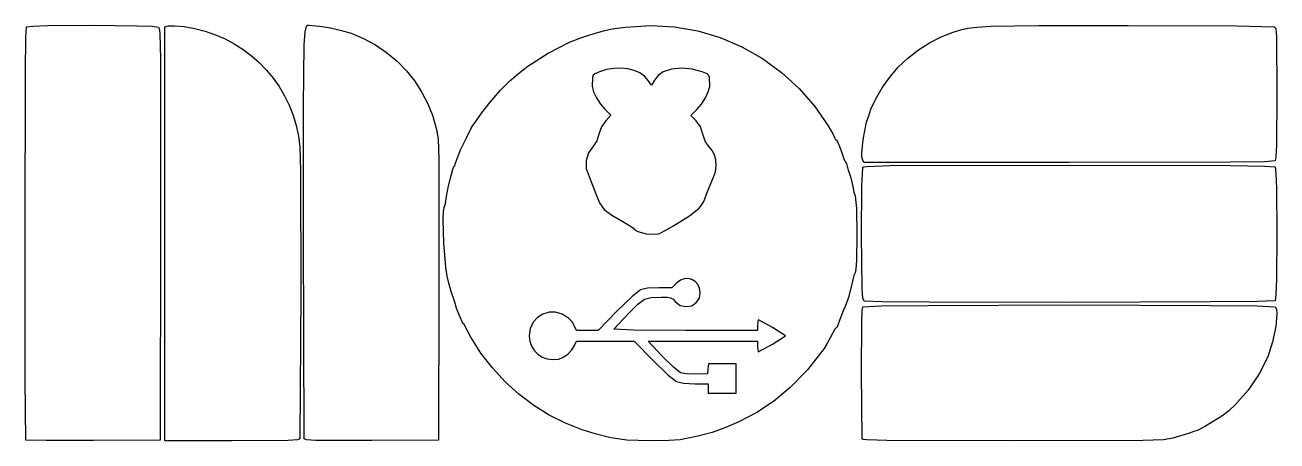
# Model space of a CAD drawing. Extents: x 0 to 1003, y 0 to 333.
import ezdxf

# ---------------------------------------------------------------- set-up
doc = ezdxf.new("R2010")
doc.units = 0
doc.layers.add('Layer_1', color=7, linetype='CONTINUOUS')

msp = doc.modelspace()

# ---------------------------------------------------------------- linework, layer by layer
at = {"layer": 'Layer_1', "color": 7}
for points in [[(0.720866, 0.699685), (0.211748, 49.499685), (-0.000008, 165.829685), (0.270811, 295.724685), (0.664664, 322.996685), (1.27999, 331.518685), (6.25947, 332.135685), (18.2346, 332.572685), (53.8869, 332.908685), (89.6666, 332.536685), (101.801, 332.087685), (107.004, 331.465685), (107.566, 330.285685), (107.994, 326.636685), (108.503, 305.678685), (108.541, 165.331685), (108.267, 0.529685), (54.8543, 0.259685), (16.9199, 0.269685), (0.720847, 0.699685)], [(112, 165.845685), (112, 331.691685), (114.892, 332.416685), (119.766, 332.538685), (127.425, 331.813685), (136.042, 330.277685), (144.397, 328.098685), (152.465, 325.301685), (160.218, 321.911685), (167.631, 317.953685), (174.677, 313.452685), (181.329, 308.435685), (187.561, 302.925685), (193.346, 296.950685), (198.659, 290.533685), (203.472, 283.700685), (207.759, 276.476685), (211.493, 268.887685), (214.649, 260.958685), (217.199, 252.715685), (219.118, 244.182685), (219.999, 235.479685), (220.508, 216.537685), (220.8, 119.199685), (220.152, 1.689685), (218.163, 0.789685), (210.747, 0.279685), (165.753, -0.000315), (112, -0.000315)], [(223.584, 1.679685), (222.933, 166.409685), (222.959, 268.484685), (223.564, 317.228685), (224.331, 327.700685), (225.54, 332.159685), (226.34, 332.895685), (227.288, 333.044685), (229.676, 332.794685), (236.22, 332.239685), (244.682, 330.795685), (253.502, 328.776685), (261.117, 326.493685), (271.1, 322.327685), (280.642, 317.128685), (289.634, 310.996685), (297.967, 304.033685), (305.532, 296.338685), (312.221, 288.012685), (317.924, 279.154685), (322.535, 269.865685), (326.44, 260.798685), (329.57, 249.433685), (330.802, 241.952685), (331.418, 225.505685), (331.471, 120.369685), (331.2, 0.529685), (277.718, 0.259685), (232.842, 0.299685), (225.529, 0.779685), (223.584, 1.679685)], [(469.333, 2.579685), (456.533, 5.569685), (446.145, 9.029685), (432.841, 14.139685), (419.899, 20.639685), (407.447, 28.429685), (395.611, 37.409685), (384.519, 47.449685), (374.299, 58.469685), (365.077, 70.359685), (356.98, 82.999685), (352, 92.749685), (351.727, 93.539685), (351.072, 93.869685), (350.019, 95.279685), (348.792, 98.689685), (346.52, 104.089685), (345.593, 106.459685), (344.137, 111.039685), (341.4, 119.579685), (339.176, 127.465685), (338.09, 131.823685), (337.076, 139.174685), (335.501, 158.634685), (334.925, 177.403685), (335.161, 183.888685), (335.825, 187.034685), (336.744, 190.097685), (337.575, 195.732685), (339.164, 204.265685), (341.313, 212.532685), (342.529, 217.617685), (343.587, 219.732685), (344.257, 220.280685), (344.54, 221.598685), (346.023, 226.295685), (348.829, 233.154685), (353.746, 243.303685), (357.333, 250.578685), (358.157, 251.732685), (361.091, 255.709685), (365.585, 262.515685), (372.59, 271.381685), (380.656, 280.568685), (388.332, 288.341685), (395.223, 294.315685), (402.744, 300.083685), (419.048, 310.637685), (435.977, 319.274685), (444.281, 322.645685), (452.266, 325.263685), (463.466, 328.516685), (470.401, 329.906685), (480.93, 331.298685), (501.357, 332.798685), (520.29, 331.679685), (538.856, 328.381685), (556.879, 322.991685), (574.181, 315.596685), (590.585, 306.285685), (605.915, 295.146685), (619.993, 282.265685), (632.643, 267.732685), (643.31, 252.356685), (647.071, 245.927685), (648.533, 242.336685), (648.846, 241.438685), (649.6, 241.065685), (650.356, 240.673685), (650.676, 239.732685), (653.31, 233.065685), (655.966, 225.865685), (656.254, 224.547685), (656.897, 223.998685), (657.928, 222.197685), (659.149, 217.865685), (661.332, 210.665685), (662.933, 203.732685), (663.835, 199.148685), (664.919, 196.367685), (665.854, 186.020685), (666.188, 165.149685), (665.907, 144.451685), (665.533, 137.511685), (664.999, 134.626685), (663.853, 132.365685), (662.69, 127.998685), (659.499, 114.739685), (656.975, 107.719685), (655.435, 104.249685), (652.684, 97.369685), (650.667, 92.039685), (650.414, 91.069685), (649.805, 90.669685), (648.657, 89.439685), (647.106, 86.499685), (642.634, 78.449685), (640, 74.029685), (626.706, 56.939685), (612.772, 42.899685), (599.547, 31.699685), (586.158, 22.679685), (571.734, 15.179685), (560.646, 10.429685), (550.314, 6.839685), (538.959, 3.879685), (524.8, 1.019685), (515.613, 0.399685), (500.267, 0.159685), (482.161, 0.649685), (469.333, 2.579685)], [(670.728, 225.622685), (670.22, 227.533685), (670.138, 230.457685), (671.325, 241.294685), (674.05, 255.404685), (675.745, 260.230685), (677.404, 265.563685), (681.523, 273.873685), (686.537, 282.856685), (692.555, 291.377685), (699.467, 299.341685), (707.158, 306.649685), (715.516, 313.204685), (724.429, 318.908685), (733.783, 323.665685), (743.466, 327.377685), (749.266, 329.165685), (755.128, 330.509685), (762.694, 331.472685), (773.605, 332.118685), (812.031, 332.711685), (883.536, 332.797685), (970.514, 332.524685), (1000.6, 331.694685), (1001.27, 331.168685), (1001.77, 330.012685), (1002.38, 323.540685), (1002.67, 278.041685), (1002.39, 236.693685), (1001.99, 227.480685), (1001.39, 224.212685), (992.88, 223.596685), (965.661, 223.202685), (836.03, 222.932685), (671.955, 222.932685)], [(455.454, 213.598685)], [(569.6, 50.129685), (569.601, 61.869685), (558.463, 61.869685), (547.329, 61.869685), (546.997, 57.869685), (546.666, 53.869685), (537.424, 53.559685), (529.771, 53.699685), (524.967, 54.629685), (519.355, 59.119685), (510.376, 67.999685), (498.999, 79.999685), (542.835, 79.999685), (586.666, 79.999685), (586.666, 75.729685), (587.306, 71.469685), (598.658, 77.539685), (609.066, 84.169685), (598.7, 90.909685), (587.37, 97.069685), (586.873, 95.809685), (586.666, 92.799685), (586.666, 88.529685), (528.979, 88.529685), (487.077, 88.799685), (471.646, 89.519685), (483.35, 102.169685), (490.858, 109.629685), (496.163, 113.509685), (501.639, 114.969685), (509.659, 115.199685), (514.294, 115.129685), (517.091, 114.699685), (519.041, 113.579685), (521.136, 111.469685), (524.831, 108.379685), (529.561, 107.729685), (534.203, 108.329685), (537.683, 110.849685), (540.174, 114.269685), (540.778, 118.579685), (540.263, 122.319685), (538.875, 125.410685), (536.788, 127.785685), (534.175, 129.371685), (531.209, 130.098685), (528.062, 129.892685), (524.909, 128.683685), (521.921, 126.398685), (518.188, 122.665685), (507.591, 122.665685), (498.632, 122.259685), (493.031, 121.009685), (486.18, 115.729685), (474.131, 103.929685), (459.198, 88.499685), (450.412, 88.519685), (441.627, 88.529685), (440.158, 92.049685), (438.145, 95.349685), (435.37, 98.359685), (430.323, 101.539685), (425.022, 103.059685), (419.752, 103.029685), (414.8, 101.589685), (410.451, 98.869685), (406.991, 94.989685), (404.706, 90.079685), (403.88, 84.269685), (404.369, 79.809685), (405.764, 75.789685), (407.959, 72.279685), (410.845, 69.379685), (414.315, 67.159685), (418.263, 65.729685), (422.581, 65.149685), (427.161, 65.519685), (430.878, 66.949685), (434.669, 69.579685), (437.96, 72.929685), (440.171, 76.519685), (441.627, 79.999685), (464.812, 80.019685), (487.998, 80.029685), (502.931, 64.559685), (515.042, 52.659685), (521.831, 47.479685), (527.491, 46.269685), (536.497, 45.869685), (547.2, 45.869685), (547.2, 42.129685), (547.2, 38.399685), (558.399, 38.399685), (569.601, 38.399685)], [(670.514, 1.689685), (669.866, 54.809685), (670.146, 95.269685), (670.541, 104.299685), (671.146, 107.519685), (685.794, 108.129685), (723.27, 108.569685), (836.266, 108.909685), (949.263, 108.569685), (986.738, 108.129685), (1001.39, 107.519685), (1002.3, 105.459685), (1002.64, 101.919685), (1001.8, 91.679685), (999.238, 79.319685), (995.339, 67.369685), (988.546, 53.679685), (979.767, 40.699685), (969.568, 29.159685), (964.113, 24.149685), (958.515, 19.779685), (945.646, 11.869685), (939.628, 8.729685), (936.276, 7.469685), (931.894, 5.919685), (919.32, 2.189685), (911.83, 0.939685), (895.374, 0.289685), (790.635, -0.000315), (690.309, 0.269685), (674.348, 0.779685), (671.415, 1.179685), (670.514, 1.689685)]]:
    msp.add_lwpolyline(points, close=True, dxfattribs=at)
for points in [[(509.866, 166.794685), (518.932, 172.078685), (532.095, 180.204685), (539.588, 186.007685), (541.913, 188.739685), (543.665, 191.732685), (546.582, 199.627685), (551.346, 211.249685), (553.039, 215.387685), (553.595, 220.462685), (553.317, 225.133685), (552.371, 228.953685), (550.597, 232.344685), (547.834, 235.731685), (544.842, 240.039685), (543.01, 245.644685), (541.08, 251.442685), (537.512, 256.218685), (533.333, 260.612685), (538.164, 265.374685), (541.728, 269.602685), (544.915, 274.640685), (547.281, 279.680685), (548.378, 283.912685), (548.271, 290.986685), (547.552, 293.018685), (546.399, 293.995685), (542.399, 295.463685), (534.414, 297.745685), (525.949, 298.512685), (517.907, 297.763685), (511.194, 295.497685), (507.23, 292.614685), (504.175, 288.949685), (501.694, 284.790685), (499.113, 288.724685), (496.214, 292.043685), (492.398, 294.717685), (487.846, 296.716685), (482.734, 298.008685), (477.242, 298.561685), (471.548, 298.346685), (465.829, 297.330685), (460.266, 295.483685), (456.266, 293.993685), (455.113, 293.016685), (454.394, 290.984685), (454.287, 283.910685), (455.378, 279.688685), (457.726, 274.694685), (460.89, 269.726685), (464.428, 265.581685), (469.232, 260.926685), (465.124, 256.469685), (461.618, 251.616685), (459.674, 245.738685), (457.915, 240.248685), (455.354, 236.263685), (451.367, 230.599685), (449.418, 224.472685), (449.535, 218.085685), (451.748, 211.644685), (457.254, 197.953685), (460.146, 190.680685), (463.942, 185.422685), (470.127, 180.693685), (480.188, 175.006685), (486.986, 170.576685), (488.508, 169.060685), (490.916, 167.758685), (497.382, 165.967685), (504.37, 165.533685), (507.431, 165.930685), (509.866, 166.792685), (509.866, 166.792685)], [(672, 111.979685), (671.157, 114.309685), (670.63, 121.959685), (670.103, 164.774685), (670.159, 204.343685), (670.941, 218.680685), (671.693, 219.374685), (674.362, 219.897685), (692.984, 220.526685), (836.09, 220.798685), (965.674, 220.528685), (992.883, 220.134685), (1001.39, 219.518685), (1001.99, 214.454685), (1002.42, 202.233685), (1002.77, 165.865685), (1002.42, 129.497685), (1001.99, 117.279685), (1001.39, 112.209685), (986.873, 111.669685), (949.596, 111.269685), (837.044, 110.879685), (724.316, 111.099685), (686.82, 111.459685), (671.999, 111.979685), (671.999, 111.979685)]]:
    msp.add_lwpolyline(points, dxfattribs=at)

doc.saveas('drawing.dxf')
